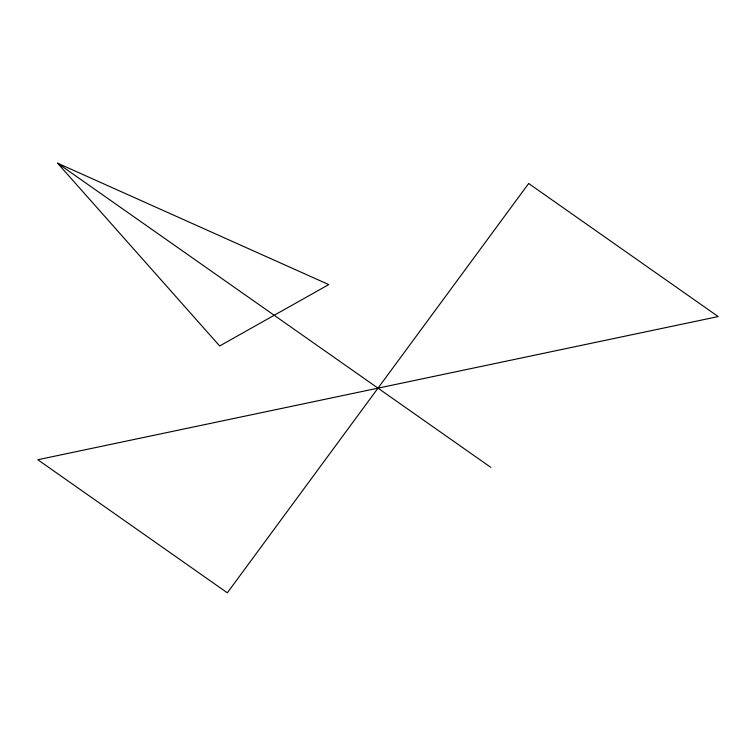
<?xml version="1.0" encoding="UTF-8"?>
<svg xmlns="http://www.w3.org/2000/svg" width="756" height="756" viewBox="0 0 756 756"><rect width="100%" height="100%" fill="white"/><g stroke="black" fill="none" stroke-linecap="round" stroke-linejoin="round"><path stroke-width="1.13" d="M57.579 163.192L328.747 284.587L219.665 345.974L57.579 163.192L490.824 467.369M528.661 183.5L227.339 592.808L37.8 459.733L718.2 316.575L528.661 183.5"/></g></svg>
